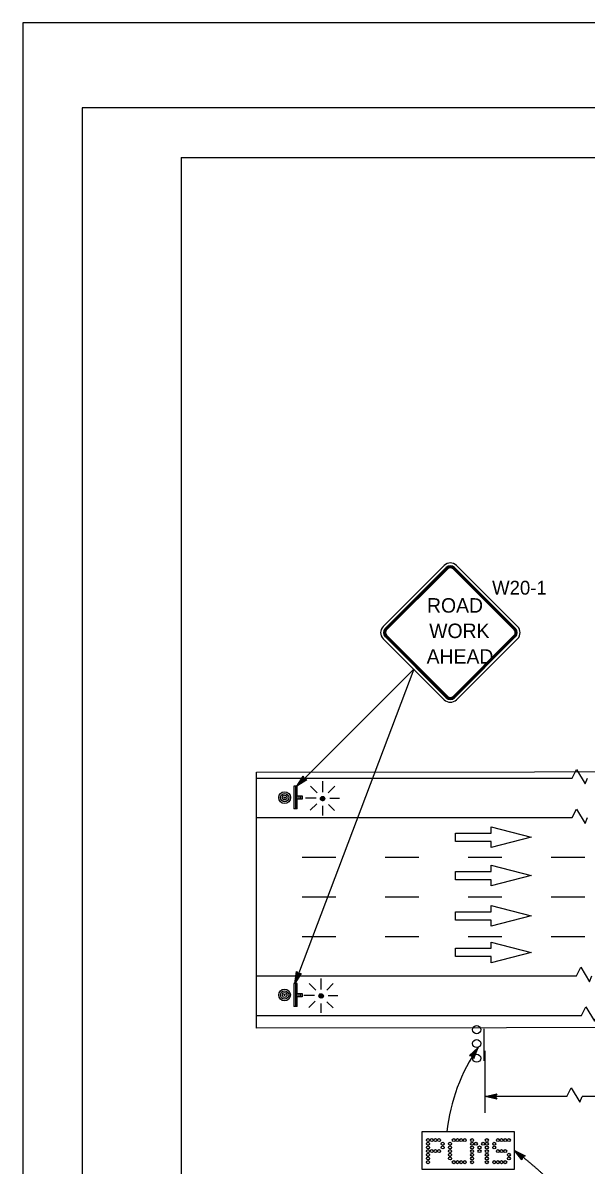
# Model space of a CAD drawing. Extents: x -893 to 867, y -474 to 712.
# Drawn here: x -893 to -609, y 135 to 712 of the extents above; entities that cross this region are included whole.
import ezdxf

# ---------------------------------------------------------------- set-up
doc = ezdxf.new("R2010")
doc.units = 0
for name, color, linetype in [('10 Sheet Format', 7, 'Continuous'), ('56 Stage 3 Anno', 7, 'Continuous'), ('60 Nongeo Data', 7, 'Continuous')]:
    doc.layers.add(name, color=color, linetype=linetype)

msp = doc.modelspace()

# ---------------------------------------------------------------- linework, layer by layer
at = {"layer": '10 Sheet Format'}
for p, q in [((-863.46, 668.95), (-863.46, -431.05)), ((836.54, 668.95), (-863.46, 668.95)), ((-813.45, 643.96), (-813.45, -406.04)), ((-813.45, 643.96), (811.55, 643.96))]:
    msp.add_line(p, q, dxfattribs=at)
for points in [[(-893.45, -474.04), (866.55, -474.04), (866.55, 711.96), (-893.45, 711.96)], [(-863.46, -431.05), (836.54, -431.05), (836.54, 668.95), (-863.46, 668.95)]]:
    msp.add_lwpolyline(points, close=True, dxfattribs=at)
at = {"layer": '56 Stage 3 Anno'}
for p, q in [((-696.08, 385.25), (-756.2, 226.42)), ((-696.08, 385.25), (-755.17, 326.18)), ((-660.08, 161.02), (-660.08, 192.29)), ((-660.08, 169.32), (-654.08, 170.65)), ((-618.76, 169.32), (-660.08, 169.32)), ((-654.08, 167.98), (-660.08, 169.32)), ((-660.08, 169.32), (-660.08, 169.32)), ((-654.3, 168.34), (-658.7, 169.32)), ((-658.69, 169.33), (-654.32, 170.29)), ((-657.32, 169.32), (-654.49, 169.95)), ((-654.53, 168.7), (-657.32, 169.32)), ((-655.94, 169.32), (-654.73, 169.59)), ((-654.71, 169.05), (-655.94, 169.32)), ((-654.08, 170.65), (-654.88, 169.32)), ((-654.88, 169.32), (-654.08, 167.98)), ((-654.08, 170.65), (-654.08, 170.65)), ((-654.08, 167.98), (-654.08, 167.98)), ((-535.37, 169.32), (-611, 169.32))]:
    msp.add_line(p, q, dxfattribs=at)
for points in [[(-750.01, 329.33), (-755.17, 326.18), (-751.83, 331.22), (-751.74, 330.82), (-754.19, 327.13), (-750.4, 329.43), (-750.79, 329.54), (-753.21, 328.06), (-751.65, 330.43), (-751.56, 330.03), (-752.23, 329.01), (-751.18, 329.65), (-751.49, 329.73), (-751.83, 331.22), (-751.49, 329.73)], [(-752.85, 231.45), (-756.2, 226.42), (-755.3, 232.4), (-755.05, 232.08), (-755.71, 227.7), (-753.25, 231.39), (-753.65, 231.32), (-755.22, 228.95), (-754.8, 231.76), (-754.55, 231.43), (-754.73, 230.22), (-754.05, 231.25), (-754.36, 231.19), (-755.3, 232.4), (-754.36, 231.19)], [(-665.74, 188.49), (-663.55, 194.13), (-667.92, 189.95), (-667.52, 189.93), (-664.31, 192.99), (-665.91, 188.85), (-666.09, 189.22), (-665.06, 191.87), (-667.11, 189.91), (-666.7, 189.89), (-665.81, 190.74), (-666.26, 189.59), (-666.4, 189.88), (-667.92, 189.95), (-666.4, 189.88)], [(-641.43, 137.32), (-645.25, 142.01), (-639.8, 139.38), (-640.18, 139.23), (-644.17, 141.17), (-641.38, 137.72), (-641.33, 138.12), (-643.11, 140.33), (-640.56, 139.09), (-640.95, 138.95), (-642.05, 139.48), (-641.27, 138.53), (-641.23, 138.84), (-639.8, 139.38), (-641.23, 138.84)]]:
    msp.add_lwpolyline(points, close=True, dxfattribs=at)
msp.add_lwpolyline([(-618.76, 169.32), (-616.65, 173.67), (-612.28, 166.38), (-611, 169.32)], dxfattribs=at)
msp.add_arc((-585.72, 140.95), 94.26, 145.65616, 173.56698, dxfattribs=at)
msp.add_open_spline([(-553.04, -81.07), (-557.9, -10.97), (-581.16, 67.72), (-614.67, 110.66), (-628.51, 129.23), (-645.25, 142.01)], degree=2, dxfattribs=at)
at = {"layer": '60 Nongeo Data'}
for p, q in [((-775.41, 330.24), (-616.07, 330.24)), ((-754.91, 326.19), (-756.56, 326.19)), ((-756.56, 326.19), (-756.56, 314.63)), ((-755.74, 326.19), (-755.74, 314.63)), ((-754.91, 314.63), (-754.91, 326.19)), ((-744.82, 322.84), (-748.18, 326.2)), ((-742.05, 323.13), (-742.05, 328.65)), ((-739.29, 322.75), (-735.97, 326.07)), ((-754.91, 321.24), (-754.09, 321.24)), ((-754.91, 320.41), (-754.91, 320.41)), ((-754.09, 319.59), (-754.91, 319.59)), ((-754.09, 321.24), (-752.44, 321.24)), ((-754.09, 321.24), (-754.09, 319.59)), ((-752.44, 319.59), (-754.09, 319.59)), ((-753.26, 321.24), (-753.26, 319.59)), ((-752.44, 321.24), (-752.44, 319.59)), ((-745.36, 320.14), (-750.79, 320.14)), ((-738.53, 320.14), (-733.59, 320.14)), ((-754.91, 314.63), (-756.56, 314.63)), ((-745.03, 317.27), (-748.33, 313.98)), ((-742.23, 316.12), (-742.23, 311.36)), ((-739.16, 316.91), (-736.07, 313.82)), ((-775.41, 310.24), (-616.07, 310.24)), ((-674.95, 300.34), (-674.95, 302.46)), ((-674.95, 302.46), (-657.02, 302.46)), ((-674.95, 298.21), (-674.95, 300.34)), ((-657.02, 302.46), (-657.02, 305.55)), ((-657.02, 305.55), (-636.7, 300.34)), ((-636.7, 300.34), (-657.02, 295.12)), ((-657.02, 298.21), (-674.95, 298.21)), ((-657.02, 295.12), (-657.02, 298.21)), ((-752.42, 290.24), (-735.5, 290.24)), ((-710.5, 290.24), (-693.58, 290.24)), ((-668.58, 290.24), (-651.66, 290.24)), ((-626.66, 290.24), (-609.74, 290.24)), ((-674.95, 280.95), (-674.95, 283.07)), ((-674.95, 283.07), (-657.02, 283.07)), ((-657.02, 283.07), (-657.02, 286.17)), ((-657.02, 286.17), (-636.7, 280.95)), ((-674.95, 278.82), (-674.95, 280.95)), ((-657.02, 278.82), (-674.95, 278.82)), ((-636.7, 280.95), (-657.02, 275.73)), ((-657.02, 275.73), (-657.02, 278.82)), ((-752.42, 270.24), (-735.5, 270.24)), ((-710.5, 270.24), (-693.58, 270.24)), ((-668.58, 270.24), (-651.66, 270.24)), ((-657.02, 262.7), (-657.02, 265.79)), ((-657.02, 265.79), (-636.7, 260.57)), ((-626.66, 270.24), (-609.74, 270.24)), ((-674.95, 260.57), (-674.95, 262.7)), ((-674.95, 262.7), (-657.02, 262.7)), ((-674.95, 258.45), (-674.95, 260.57)), ((-636.7, 260.57), (-657.02, 255.35)), ((-657.02, 258.45), (-674.95, 258.45)), ((-657.02, 255.35), (-657.02, 258.45)), ((-752.42, 250.24), (-735.5, 250.24)), ((-710.5, 250.24), (-693.58, 250.24)), ((-668.58, 250.24), (-651.66, 250.24)), ((-626.66, 250.24), (-609.74, 250.24)), ((-674.95, 242.11), (-674.95, 244.23)), ((-674.95, 244.23), (-657.02, 244.23)), ((-657.02, 244.23), (-657.02, 247.33)), ((-657.02, 247.33), (-636.7, 242.11)), ((-674.95, 239.98), (-674.95, 242.11)), ((-657.02, 239.98), (-674.95, 239.98)), ((-636.7, 242.11), (-657.02, 236.89)), ((-657.02, 236.89), (-657.02, 239.98)), ((-775.41, 230.24), (-613.89, 230.24)), ((-754.91, 226.34), (-756.56, 226.34)), ((-756.56, 226.34), (-756.56, 214.78)), ((-755.74, 226.34), (-755.74, 214.78)), ((-754.91, 214.78), (-754.91, 226.34)), ((-745.56, 223.09), (-748.92, 226.45)), ((-742.79, 223.38), (-742.79, 228.9)), ((-740.03, 223), (-736.71, 226.32)), ((-754.91, 221.38), (-754.09, 221.38)), ((-754.91, 220.56), (-754.91, 220.56)), ((-754.09, 219.73), (-754.91, 219.73)), ((-754.09, 221.38), (-752.44, 221.38)), ((-754.09, 221.38), (-754.09, 219.73)), ((-752.44, 219.73), (-754.09, 219.73)), ((-753.26, 221.38), (-753.26, 219.73)), ((-752.44, 221.38), (-752.44, 219.73)), ((-746.11, 220.38), (-751.53, 220.38)), ((-739.27, 220.38), (-734.33, 220.38)), ((-754.91, 214.78), (-756.56, 214.78)), ((-745.78, 217.52), (-749.07, 214.22)), ((-742.98, 216.36), (-742.98, 211.61)), ((-739.9, 217.15), (-736.82, 214.07)), ((-775.41, 210.24), (-611.35, 210.24)), ((-660.61, 203.46), (-660.61, 187.39))]:
    msp.add_line(p, q, dxfattribs=at)
for points in [[(-680.64, 437.68), (-711.52, 406.8)], [(-679.62, 436.66), (-710.51, 405.78)], [(-679.28, 436.33), (-710.17, 405.44)], [(-678.94, 435.99), (-709.83, 405.1)], [(-645.34, 405.1), (-676.23, 435.99)], [(-645, 405.44), (-675.89, 436.33)], [(-644.66, 405.78), (-675.55, 436.66)], [(-643.65, 406.8), (-674.53, 437.68)], [(-711.52, 400.69), (-680.64, 369.8)], [(-710.51, 401.71), (-679.62, 370.82)], [(-710.17, 402.05), (-679.28, 371.16)], [(-709.83, 402.39), (-678.94, 371.5)], [(-676.23, 371.5), (-645.34, 402.39)], [(-675.89, 371.16), (-645, 402.05)], [(-675.55, 370.82), (-644.66, 401.71)], [(-674.53, 369.8), (-643.65, 400.69)], [(-270.48, 204.44), (-775.41, 203.86), (-775.41, 333.22), (769.32, 335), (769.32, 205.64), (-190.69, 204.53)], [(-616.07, 330.24), (-613.96, 334.59), (-609.59, 327.3), (-608.31, 330.24)], [(-743.22, 319.93), (-742.16, 320.99)], [(-743.2, 319.67), (-741.9, 320.97)], [(-743.14, 319.45), (-741.68, 320.91)], [(-743.14, 320.3), (-742.53, 320.9)], [(-743.04, 319.26), (-741.49, 320.81)], [(-742.92, 319.1), (-741.33, 320.69)], [(-742.77, 318.97), (-741.2, 320.54)], [(-742.59, 318.86), (-741.09, 320.36)], [(-742.39, 318.79), (-741.02, 320.16)], [(-742.14, 318.75), (-740.98, 319.91)], [(-741.82, 318.78), (-741.02, 319.59)], [(-616.07, 310.24), (-613.96, 314.59), (-609.59, 307.3), (-608.31, 310.24)], [(-613.89, 230.24), (-611.78, 234.59), (-607.4, 227.3), (-606.13, 230.24)], [(-743.96, 220.18), (-742.91, 221.24)], [(-743.95, 219.91), (-742.64, 221.22)], [(-743.88, 219.7), (-742.42, 221.15)], [(-743.88, 220.55), (-743.27, 221.15)], [(-743.78, 219.51), (-742.24, 221.06)], [(-743.66, 219.35), (-742.08, 220.93)], [(-743.51, 219.22), (-741.94, 220.78)], [(-743.34, 219.11), (-741.84, 220.61)], [(-743.13, 219.03), (-741.76, 220.4)], [(-742.88, 219), (-741.72, 220.16)], [(-742.57, 219.03), (-741.76, 219.84)], [(-611.31, 210.24), (-609.2, 214.59), (-604.82, 207.3), (-603.55, 210.24)]]:
    msp.add_lwpolyline(points, dxfattribs=at)
msp.add_lwpolyline([(-691.97, 132.6), (-645.25, 132.6), (-645.25, 151.43), (-691.97, 151.43)], close=True, dxfattribs=at)
for centre, radius in [((-761.28, 320.37), 2.97), ((-761.28, 320.37), 2.08), ((-761.28, 320.37), 1.19), ((-761.28, 320.37), 0.297), ((-742.1, 319.87), 1.12), ((-761.31, 220.6), 2.97), ((-761.31, 220.6), 2.08), ((-761.31, 220.6), 1.19), ((-761.31, 220.6), 0.297), ((-742.84, 220.12), 1.12), ((-664.32, 203.05), 2.06), ((-664.32, 196.04), 2.06), ((-664.32, 188.63), 2.06), ((-688.86, 147.24), 0.767), ((-688.86, 145.38), 0.767), ((-687.01, 147.24), 0.767), ((-685.15, 147.24), 0.767), ((-683.3, 147.24), 0.767), ((-681.44, 145.38), 0.767), ((-677.73, 145.38), 0.767), ((-675.87, 147.24), 0.767), ((-674.01, 147.24), 0.767), ((-672.16, 147.24), 0.767), ((-670.3, 147.24), 0.767), ((-666.59, 147.24), 0.767), ((-666.59, 145.38), 0.767), ((-664.73, 145.38), 0.767), ((-661.02, 145.38), 0.767), ((-659.16, 147.24), 0.767), ((-659.16, 145.38), 0.767), ((-655.45, 145.38), 0.767), ((-653.6, 147.24), 0.767), ((-651.74, 147.24), 0.767), ((-649.88, 147.24), 0.767), ((-648.03, 147.24), 0.767), ((-688.86, 143.52), 0.767), ((-688.86, 141.67), 0.767), ((-688.86, 139.81), 0.767), ((-688.86, 137.96), 0.767), ((-687.01, 141.67), 0.767), ((-685.15, 141.67), 0.767), ((-683.3, 141.67), 0.767), ((-681.44, 143.52), 0.767), ((-677.73, 143.52), 0.767), ((-677.73, 141.67), 0.767), ((-677.73, 139.81), 0.767), ((-677.73, 137.96), 0.767), ((-666.59, 143.52), 0.767), ((-666.59, 141.67), 0.767), ((-666.59, 139.81), 0.767), ((-666.59, 137.96), 0.767), ((-662.88, 143.52), 0.767), ((-662.88, 141.67), 0.767), ((-659.16, 143.52), 0.767), ((-659.16, 141.67), 0.767), ((-659.16, 139.81), 0.767), ((-659.16, 137.96), 0.767), ((-655.45, 143.52), 0.767), ((-653.6, 141.67), 0.767), ((-651.74, 141.67), 0.767), ((-649.88, 141.67), 0.767), ((-648.03, 139.81), 0.767), ((-648.03, 137.96), 0.767), ((-688.86, 136.1), 0.767), ((-675.87, 136.1), 0.767), ((-674.01, 136.1), 0.767), ((-672.16, 136.1), 0.767), ((-670.3, 136.1), 0.767), ((-666.59, 136.1), 0.767), ((-659.16, 136.1), 0.767), ((-655.45, 136.1), 0.767), ((-653.6, 136.1), 0.767), ((-651.74, 136.1), 0.767), ((-649.88, 136.1), 0.767)]:
    msp.add_circle(centre, radius, dxfattribs=at)
for centre, radius, start, end in [((-677.59, 434.63), 4.32, 45, 135), ((-677.59, 434.63), 2.88, 45, 135), ((-677.59, 434.63), 2.4, 45, 135), ((-677.59, 434.63), 1.92, 45, 135), ((-708.47, 403.74), 4.32, 135, 224.99989), ((-708.47, 403.74), 2.88, 135, 224.99989), ((-708.47, 403.74), 2.4, 135, 224.99989), ((-708.47, 403.74), 1.92, 135, 224.99989), ((-646.7, 403.74), 1.92, 315, 45), ((-646.7, 403.74), 2.4, 315, 45), ((-646.7, 403.74), 2.88, 315, 45), ((-646.7, 403.74), 4.32, 315, 45), ((-677.59, 372.86), 4.32, 225, 315), ((-677.59, 372.86), 2.88, 225, 315), ((-677.59, 372.86), 2.4, 225, 315), ((-677.59, 372.86), 1.92, 225, 315)]:
    msp.add_arc(centre, radius, start, end, dxfattribs=at)

# ---------------------------------------------------------------- texts
for s, height, p in [('W20-1', 7, (-656.49, 422.94)), ('ROAD', 7.32, (-689.38, 413.85)), ('WORK', 7.32, (-688.27, 401)), ('AHEAD', 7.32, (-689.57, 388.05))]:
    msp.add_text(s, height=height, dxfattribs=at).set_placement(p)

doc.saveas('drawing.dxf')
